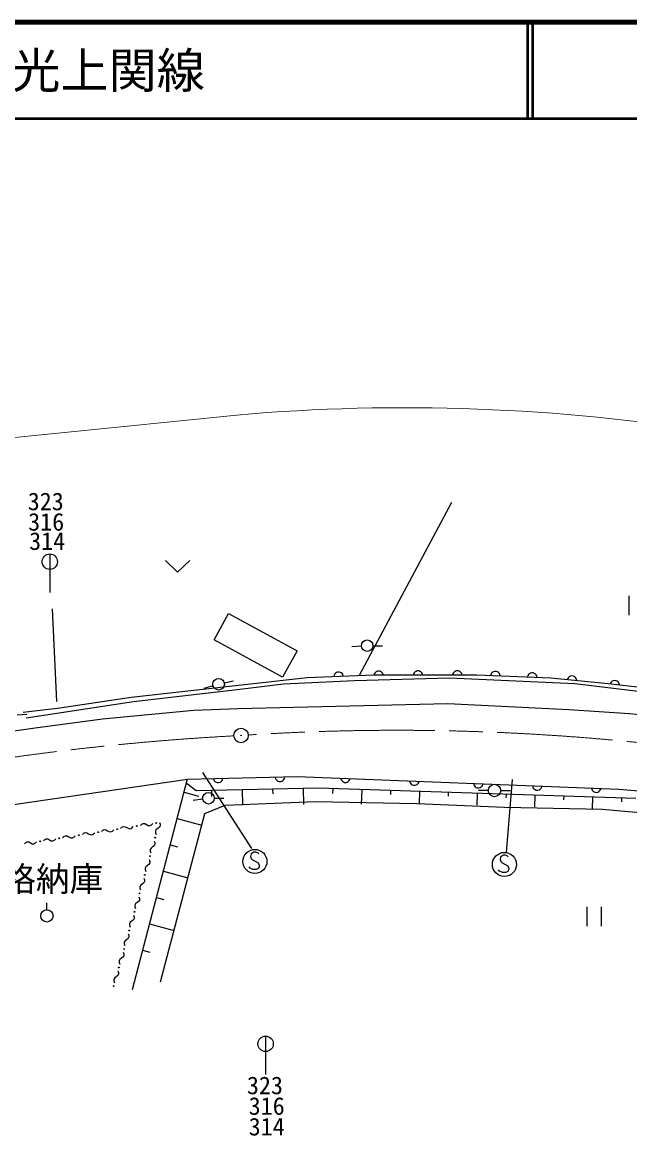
# Model space of a CAD drawing. Units: millimetres, scale not verified. Extents: x 40000 to 680000, y 20000 to 380000.
# Drawn here: x 245266 to 308365, y 264400 to 380000 of the extents above; entities that cross this region are included whole.
import ezdxf
from ezdxf.enums import TextEntityAlignment as Align

# ---------------------------------------------------------------- set-up
doc = ezdxf.new("R2010")
doc.units = ezdxf.units.MM
doc.header["$LTSCALE"] = 1000
doc.linetypes.add('CHAIN', pattern=[18.5, 12, -1.5, 3.5, -1.5])
for name, color, linetype, lineweight in [('M-BGD', 7, 'Continuous', 25), ('M-BGD-EXST', 7, 'Continuous', 25), ('M-BMK', 2, 'CHAIN', 13), ('M-BMK-SRVR', 3, 'Continuous', 25), ('M-STR-HTXT', 7, 'Continuous', 13), ('M-STR-STRC', 7, 'Continuous', 25), ('M-TTL', 2, 'Continuous', 140), ('M-TTL-LINE', 7, 'Continuous', 50)]:
    doc.layers.add(name, color=color, linetype=linetype, lineweight=lineweight)
doc.layers.add('M-TTL-TXT', color=7, linetype='Continuous')
doc.styles.add('ＭＳ ゴシック', font='')
doc.styles.get('ＭＳ ゴシック').set_extended_font_data('MS Gothic')

msp = doc.modelspace()

# ---------------------------------------------------------------- linework, layer by layer
at = {"layer": 'M-BGD'}
for p, q in [((289838, 330158), (280245, 312198)), ((260155, 324110), (261405, 322910)), ((261405, 322910), (262655, 324110)), ((308264, 320440), (308264, 318440)), ((248355, 319091), (248826, 309493)), ((265188, 315877), (266687, 318629)), ((266687, 318629), (273809, 314747)), ((272310, 311996), (265188, 315877)), ((273809, 314747), (272310, 311996)), ((280492, 315237), (279494, 315168)), ((281691, 315278), (282691, 315278)), ((274865, 311971), (281773, 312262)), ((277657, 312209), (277622, 312087)), ((277712, 312311), (277657, 312209)), ((277808, 312415), (277712, 312311)), ((277906, 312479), (277808, 312415)), ((278024, 312524), (277906, 312479)), ((278184, 312531), (278024, 312524)), ((278305, 312496), (278184, 312531)), ((278408, 312441), (278305, 312496)), ((278512, 312345), (278408, 312441)), ((278576, 312247), (278512, 312345)), ((278621, 312129), (278576, 312247)), ((281773, 312262), (292498, 312262)), ((281827, 312326), (281787, 312206)), ((281886, 312426), (281827, 312326)), ((281986, 312527), (281886, 312426)), ((282085, 312587), (281986, 312527)), ((282205, 312628), (282085, 312587)), ((282365, 312629), (282205, 312628)), ((282485, 312589), (282365, 312629)), ((282586, 312530), (282485, 312589)), ((282686, 312430), (282586, 312530)), ((282747, 312331), (282686, 312430)), ((282787, 312211), (282747, 312331)), ((285911, 312347), (285872, 312227)), ((285970, 312448), (285911, 312347)), ((286070, 312548), (285970, 312448)), ((286170, 312609), (286070, 312548)), ((286289, 312649), (286170, 312609)), ((286449, 312650), (286289, 312649)), ((286570, 312611), (286449, 312650)), ((286670, 312551), (286570, 312611)), ((286770, 312452), (286670, 312551)), ((286831, 312352), (286770, 312452)), ((286872, 312232), (286831, 312352)), ((289995, 312369), (289956, 312248)), ((290055, 312469), (289995, 312369)), ((290154, 312569), (290055, 312469)), ((290254, 312630), (290154, 312569)), ((290373, 312671), (290254, 312630)), ((290533, 312671), (290373, 312671)), ((290654, 312632), (290533, 312671)), ((290754, 312573), (290654, 312632)), ((290855, 312473), (290754, 312573)), ((290915, 312373), (290855, 312473)), ((290956, 312254), (290915, 312373)), ((292498, 312262), (300159, 311955)), ((293958, 312323), (293913, 312205)), ((294022, 312421), (293958, 312323)), ((294126, 312517), (294022, 312421)), ((294228, 312573), (294126, 312517)), ((294350, 312608), (294228, 312573)), ((294510, 312602), (294350, 312608)), ((294628, 312557), (294510, 312602)), ((294725, 312493), (294628, 312557)), ((294821, 312389), (294725, 312493)), ((294877, 312287), (294821, 312389)), ((294913, 312165), (294877, 312287)), ((297788, 312170), (297744, 312052)), ((297852, 312268), (297788, 312170)), ((297956, 312364), (297852, 312268)), ((298059, 312420), (297956, 312364)), ((298180, 312455), (298059, 312420)), ((298340, 312448), (298180, 312455)), ((298458, 312404), (298340, 312448)), ((298556, 312340), (298458, 312404)), ((298652, 312236), (298556, 312340)), ((298708, 312133), (298652, 312236)), ((298743, 312012), (298708, 312133)), ((302344, 312138), (302220, 312112)), ((302503, 312121), (302344, 312138)), ((302618, 312068), (302503, 312121)), ((256576, 309945), (274865, 311971)), ((265087, 311110), (264125, 310835)), ((266248, 311412), (267221, 311641)), ((272413, 311271), (267589, 310683)), ((279766, 311644), (272413, 311271)), ((289651, 311919), (279766, 311644)), ((302647, 311304), (289651, 311919)), ((300159, 311955), (306140, 311342)), ((301933, 311882), (301880, 311767)), ((302004, 311975), (301933, 311882)), ((302114, 312063), (302004, 311975)), ((302220, 312112), (302114, 312063)), ((302710, 311998), (302618, 312068)), ((329063, 308187), (302647, 311304)), ((302799, 311887), (302710, 311998)), ((302848, 311781), (302799, 311887)), ((302874, 311658), (302848, 311781)), ((306140, 311342), (322749, 309443)), ((306371, 311396), (306318, 311281)), ((306441, 311488), (306371, 311396)), ((306552, 311577), (306441, 311488)), ((306658, 311626), (306552, 311577)), ((306781, 311652), (306658, 311626)), ((306940, 311635), (306781, 311652)), ((307055, 311582), (306940, 311635)), ((307148, 311512), (307055, 311582)), ((307237, 311401), (307148, 311512)), ((307285, 311295), (307237, 311401)), ((307312, 311172), (307285, 311295)), ((249173, 308817), (256576, 309945)), ((267589, 310683), (256805, 309448)), ((245349, 308376), (249173, 308817)), ((256805, 309448), (245687, 307761)), ((244733, 308111), (245731, 308170)), ((232394, 297053), (262434, 301426)), ((262395, 301420), (256687, 279563)), ((263337, 300203), (262285, 301000)), ((262434, 301426), (273804, 301689)), ((265110, 301469), (265152, 301350)), ((265152, 301350), (265214, 301251)), ((265214, 301251), (265315, 301153)), ((265315, 301153), (265416, 301095)), ((265416, 301095), (265537, 301057)), ((265537, 301057), (265697, 301060)), ((265697, 301060), (265816, 301102)), ((265816, 301102), (265915, 301164)), ((265915, 301164), (266013, 301266)), ((266013, 301266), (266072, 301367)), ((266072, 301367), (266109, 301488)), ((271538, 301587), (271581, 301468)), ((271581, 301468), (271642, 301369)), ((271642, 301369), (271744, 301271)), ((271744, 301271), (271845, 301213)), ((271845, 301213), (271966, 301175)), ((271966, 301175), (272126, 301178)), ((272126, 301178), (272245, 301220)), ((272245, 301220), (272344, 301282)), ((272344, 301282), (272442, 301383)), ((272442, 301383), (272500, 301485)), ((272500, 301485), (272538, 301605)), ((273804, 301689), (307232, 300373)), ((278332, 301527), (278367, 301405)), ((278367, 301405), (278423, 301303)), ((278423, 301303), (278518, 301199)), ((278518, 301199), (278616, 301134)), ((278616, 301134), (278734, 301089)), ((278734, 301089), (278894, 301083)), ((278894, 301083), (279016, 301118)), ((279016, 301118), (279118, 301174)), ((279118, 301174), (279222, 301269)), ((279222, 301269), (279286, 301367)), ((279286, 301367), (279331, 301485)), ((285489, 301228), (285524, 301107)), ((285524, 301107), (285580, 301004)), ((285580, 301004), (285676, 300900)), ((285676, 300900), (285773, 300836)), ((285773, 300836), (285892, 300791)), ((285892, 300791), (286052, 300785)), ((286052, 300785), (286173, 300820)), ((286173, 300820), (286275, 300875)), ((286275, 300875), (286380, 300971)), ((286380, 300971), (286444, 301069)), ((286444, 301069), (286489, 301187)), ((292131, 300960), (292167, 300839)), ((292167, 300839), (292223, 300736)), ((292223, 300736), (292319, 300633)), ((292319, 300633), (292416, 300569)), ((292416, 300569), (292535, 300524)), ((292816, 300554), (292918, 300610)), ((292918, 300610), (293022, 300706)), ((293022, 300706), (293086, 300803)), ((293086, 300803), (293130, 300922)), ((298257, 300725), (298293, 300604)), ((298293, 300604), (298349, 300501)), ((299148, 300471), (299212, 300568)), ((299212, 300568), (299256, 300687)), ((262075, 300059), (263586, 299662)), ((276023, 300470), (263337, 300203)), ((264923, 300236), (264936, 299614)), ((265204, 299439), (266204, 299439)), ((268094, 300303), (268128, 298721)), ((271266, 300370), (271276, 299884)), ((274437, 300437), (274472, 298782)), ((309007, 299402), (276023, 300470)), ((277522, 300422), (277507, 299938)), ((280521, 300324), (280473, 298840)), ((283520, 300227), (283506, 299820)), ((286518, 300130), (286478, 298889)), ((289517, 300033), (289505, 299663)), ((292515, 299936), (292476, 298710)), ((292535, 300524), (292695, 300518)), ((293661, 300237), (292661, 300237)), ((292695, 300518), (292816, 300554)), ((294961, 300237), (295961, 300237)), ((295514, 299839), (295502, 299473)), ((298349, 300501), (298445, 300398)), ((298445, 300398), (298542, 300334)), ((298512, 299742), (298473, 298531)), ((298542, 300334), (298661, 300289)), ((298661, 300289), (298821, 300283)), ((298821, 300283), (298942, 300319)), ((298942, 300319), (299044, 300375)), ((299044, 300375), (299148, 300471)), ((301511, 299645), (301499, 299284)), ((304383, 300490), (304418, 300369)), ((304418, 300369), (304475, 300267)), ((304510, 299548), (304471, 298352)), ((304475, 300267), (304571, 300163)), ((304571, 300163), (304668, 300099)), ((304668, 300099), (304787, 300054)), ((304787, 300054), (304947, 300048)), ((304947, 300048), (305068, 300084)), ((305068, 300084), (305170, 300140)), ((305170, 300140), (305274, 300236)), ((305274, 300236), (305338, 300333)), ((305338, 300333), (305382, 300452)), ((307232, 300373), (318691, 299409)), ((307508, 299450), (307495, 299057)), ((264011, 299348), (263022, 299196)), ((264220, 297868), (266348, 298704)), ((266348, 298704), (275732, 299087)), ((275732, 299087), (286266, 298895)), ((286266, 298895), (295363, 298512)), ((295363, 298512), (305513, 298321)), ((305513, 298321), (318192, 297138)), ((259641, 280366), (264220, 297868)), ((261357, 297326), (263903, 296657)), ((253498, 295971), (253637, 296115)), ((253637, 296115), (253789, 296179)), ((253789, 296179), (253953, 296165)), ((253953, 296165), (254130, 296071)), ((254130, 296071), (254307, 295977)), ((254307, 295977), (254471, 295963)), ((254471, 295963), (254623, 296027)), ((254623, 296027), (254762, 296171)), ((255474, 296283), (255620, 296434)), ((255620, 296434), (255779, 296501)), ((255779, 296501), (255952, 296486)), ((255952, 296486), (256137, 296388)), ((256137, 296388), (256323, 296290)), ((256323, 296290), (256495, 296274)), ((256495, 296274), (256655, 296342)), ((256655, 296342), (256801, 296493)), ((257548, 296611), (257687, 296754)), ((257687, 296754), (257839, 296819)), ((257839, 296819), (258003, 296804)), ((258003, 296804), (258180, 296710)), ((258180, 296710), (258357, 296617)), ((258357, 296617), (258521, 296602)), ((258521, 296602), (258673, 296667)), ((258673, 296667), (258812, 296810)), ((259108, 296041), (259103, 295876)), ((259189, 296184), (259108, 296041)), ((259348, 296306), (259189, 296184)), ((259507, 296428), (259348, 296306)), ((259589, 296571), (259507, 296428)), ((259521, 296922), (259593, 296736)), ((259593, 296736), (259589, 296571)), ((245497, 294708), (245637, 294851)), ((245637, 294851), (245788, 294916)), ((245788, 294916), (245953, 294901)), ((245953, 294901), (246129, 294808)), ((246129, 294808), (246306, 294714)), ((246622, 294764), (246762, 294907)), ((247473, 295020), (247612, 295163)), ((247612, 295163), (247764, 295228)), ((247764, 295228), (247928, 295213)), ((247928, 295213), (248105, 295120)), ((248105, 295120), (248282, 295026)), ((248282, 295026), (248446, 295011)), ((248446, 295011), (248598, 295076)), ((248598, 295076), (248737, 295219)), ((249448, 295332), (249595, 295482)), ((249595, 295482), (249754, 295550)), ((249754, 295550), (249926, 295535)), ((249926, 295535), (250112, 295437)), ((250112, 295437), (250298, 295338)), ((250298, 295338), (250470, 295323)), ((250470, 295323), (250629, 295391)), ((250629, 295391), (250776, 295541)), ((251523, 295659), (251662, 295803)), ((251662, 295803), (251814, 295867)), ((251814, 295867), (251978, 295853)), ((251978, 295853), (252155, 295759)), ((252155, 295759), (252331, 295665)), ((252331, 295665), (252496, 295651)), ((252496, 295651), (252648, 295715)), ((252648, 295715), (252787, 295859)), ((258981, 294996), (259053, 294810)), ((259053, 294810), (259048, 294645)), ((259103, 295876), (259175, 295690)), ((246306, 294714), (246470, 294700)), ((246470, 294700), (246622, 294764)), ((258567, 294115), (258563, 293950)), ((258563, 293950), (258635, 293764)), ((258649, 294259), (258567, 294115)), ((258808, 294380), (258649, 294259)), ((258967, 294502), (258808, 294380)), ((259048, 294645), (258967, 294502)), ((260638, 294594), (261403, 294392)), ((258427, 292576), (258268, 292455)), ((258508, 292719), (258427, 292576)), ((258441, 293071), (258513, 292884)), ((258513, 292884), (258508, 292719)), ((258027, 292190), (258023, 292025)), ((258023, 292025), (258095, 291838)), ((258109, 292333), (258027, 292190)), ((258268, 292455), (258109, 292333)), ((259920, 291861), (262473, 291190)), ((257487, 290264), (257483, 290099)), ((257569, 290407), (257487, 290264)), ((257728, 290529), (257569, 290407)), ((257886, 290651), (257728, 290529)), ((257968, 290794), (257886, 290651)), ((257901, 291145), (257973, 290959)), ((257973, 290959), (257968, 290794)), ((257360, 289219), (257433, 289033)), ((257433, 289033), (257428, 288868)), ((257483, 290099), (257555, 289913)), ((259201, 289128), (259968, 288926)), ((247825, 287869), (247825, 288589)), ((256947, 288338), (256942, 288173)), ((256942, 288173), (257015, 287987)), ((257029, 288482), (256947, 288338)), ((257188, 288603), (257029, 288482)), ((257346, 288725), (257188, 288603)), ((257428, 288868), (257346, 288725)), ((303923, 288149), (303923, 286149)), ((305443, 286149), (305443, 288149)), ((256806, 286799), (256647, 286677)), ((256888, 286942), (256806, 286799)), ((256820, 287294), (256893, 287107)), ((256893, 287107), (256888, 286942)), ((256407, 286413), (256402, 286248)), ((256402, 286248), (256475, 286061)), ((256489, 286556), (256407, 286413)), ((256647, 286677), (256489, 286556)), ((258483, 286395), (261042, 285722)), ((255867, 284487), (255862, 284322)), ((255949, 284630), (255867, 284487)), ((256107, 284752), (255949, 284630)), ((256266, 284873), (256107, 284752)), ((256348, 285017), (256266, 284873)), ((256280, 285368), (256352, 285182)), ((256352, 285182), (256348, 285017)), ((255740, 283442), (255812, 283256)), ((255812, 283256), (255808, 283091)), ((255862, 284322), (255934, 284136)), ((257765, 283662), (258533, 283460)), ((255327, 282561), (255322, 282396)), ((255322, 282396), (255394, 282210)), ((255408, 282704), (255327, 282561)), ((255567, 282826), (255408, 282704)), ((255726, 282948), (255567, 282826)), ((255808, 283091), (255726, 282948)), ((255186, 281022), (255027, 280900)), ((255268, 281165), (255186, 281022)), ((255200, 281517), (255272, 281330)), ((255272, 281330), (255268, 281165)), ((254787, 280636), (254782, 280471)), ((254782, 280471), (254854, 280284)), ((254868, 280779), (254787, 280636)), ((255027, 280900), (254868, 280779))]:
    msp.add_line(p, q, dxfattribs=at)
for centre, radius in [((281091, 315278), 600), ((265664, 311275), 600), ((294311, 300237), 650), ((264604, 299439), 600), ((253142, 295915), 40), ((255118, 296227), 40), ((257175, 296552), 42), ((259168, 296866), 40), ((247117, 294964), 40), ((249093, 295276), 40), ((251149, 295600), 42), ((259078, 295343), 40), ((258538, 293417), 40), ((257998, 291492), 40), ((257458, 289566), 40), ((247825, 287229), 640), ((256917, 287640), 40), ((256377, 285715), 40), ((255837, 283789), 40), ((255297, 281863), 40), ((254757, 279938), 40)]:
    msp.add_circle(centre, radius, dxfattribs=at)
at = {"layer": 'M-BGD-EXST'}
for p, q in [((269118, 294224), (264038, 302103)), ((295556, 293809), (296178, 301378)), ((269029, 293676), (268979, 293376)), ((269329, 293826), (269029, 293676)), ((269529, 293826), (269329, 293826)), ((269729, 293776), (269529, 293826)), ((269829, 293676), (269729, 293776)), ((268979, 293376), (269079, 293126)), ((269079, 293126), (269779, 292726)), ((269779, 292726), (269879, 292476)), ((269879, 292476), (269829, 292176)), ((294948, 293365), (294898, 293065)), ((294898, 293065), (294998, 292815)), ((295248, 293515), (294948, 293365)), ((294998, 292815), (295698, 292415)), ((295448, 293515), (295248, 293515)), ((295648, 293465), (295448, 293515)), ((295748, 293365), (295648, 293465)), ((268929, 292176), (268829, 292326)), ((269229, 292026), (268929, 292176)), ((269579, 292026), (269229, 292026)), ((269829, 292176), (269579, 292026)), ((294848, 291865), (294748, 292015)), ((295148, 291715), (294848, 291865)), ((295498, 291715), (295148, 291715)), ((295748, 291865), (295498, 291715)), ((295698, 292415), (295798, 292165)), ((295798, 292165), (295748, 291865))]:
    msp.add_line(p, q, dxfattribs=at)
for centre in [(269429, 292876), (295348, 292565)]:
    msp.add_circle(centre, 1250, dxfattribs=at)
at = {"layer": 'M-BMK'}
for centre, radius, start, end in [((284229, 60647), 245848, 80.47388, 93.61191), ((282171, 32680), 273645, 93.12717, 105.55624)]:
    msp.add_arc(centre, radius, start, end, dxfattribs=at)
at = {"layer": 'M-BMK-SRVR'}
for radius in [750, 30]:
    msp.add_circle((267992, 305958), radius, dxfattribs=at)
at = {"layer": 'M-STR-HTXT'}
msp.add_line((267566, 339222), (232409, 335666), dxfattribs=at)
msp.add_arc((285037, 138990), 200993, 80.73694, 94.98654, dxfattribs=at)
at = {"layer": 'M-STR-STRC'}
for p, q in [((248125, 324799), (248125, 320799)), ((263102, 308585), (267650, 308762)), ((267650, 308762), (289455, 309291)), ((289455, 309291), (302024, 308663)), ((302024, 308663), (308356, 308252)), ((246611, 306742), (253592, 307684)), ((253592, 307684), (263102, 308585)), ((308356, 308252), (318846, 307134)), ((236473, 305291), (246611, 306742)), ((270544, 274745), (270544, 270745))]:
    msp.add_line(p, q, dxfattribs=at)
for centre in [(248125, 323999), (270544, 273945)]:
    msp.add_circle(centre, 800, dxfattribs=at)
at = {"layer": 'M-TTL'}
msp.add_line((680000, 380000), (40000, 380000), dxfattribs=at)
at = {"layer": 'M-TTL-LINE'}
for p, q in [((297750, 380000), (297750, 370000)), ((298250, 380000), (298250, 370000)), ((40000, 370000), (680000, 370000))]:
    msp.add_line(p, q, dxfattribs=at)

# ---------------------------------------------------------------- texts
at = {"layer": 'M-BGD', "style": 'ＭＳ ゴシック'}
msp.add_text('消防機格納庫', height=2566, dxfattribs=at).set_placement((232684, 289009), align=Align.BOTTOM_LEFT)
at = {"layer": 'M-STR-STRC', "style": 'ＭＳ ゴシック'}
for s, p in [('323', (245834, 328789)), ('316', (245881, 326669)), ('314', (245981, 324670)), ('323', (268603, 268161)), ('316', (268783, 266021)), ('314', (268783, 263880))]:
    msp.add_text(s, height=1833, dxfattribs=at).set_placement(p, align=Align.BOTTOM_LEFT)
at = {"layer": 'M-TTL-TXT', "style": 'ＭＳ ゴシック'}
msp.add_text('主要地方道 光上関線', height=3666, dxfattribs=at).set_placement((216734, 375000), align=Align.MIDDLE_LEFT)

doc.saveas('drawing.dxf')
